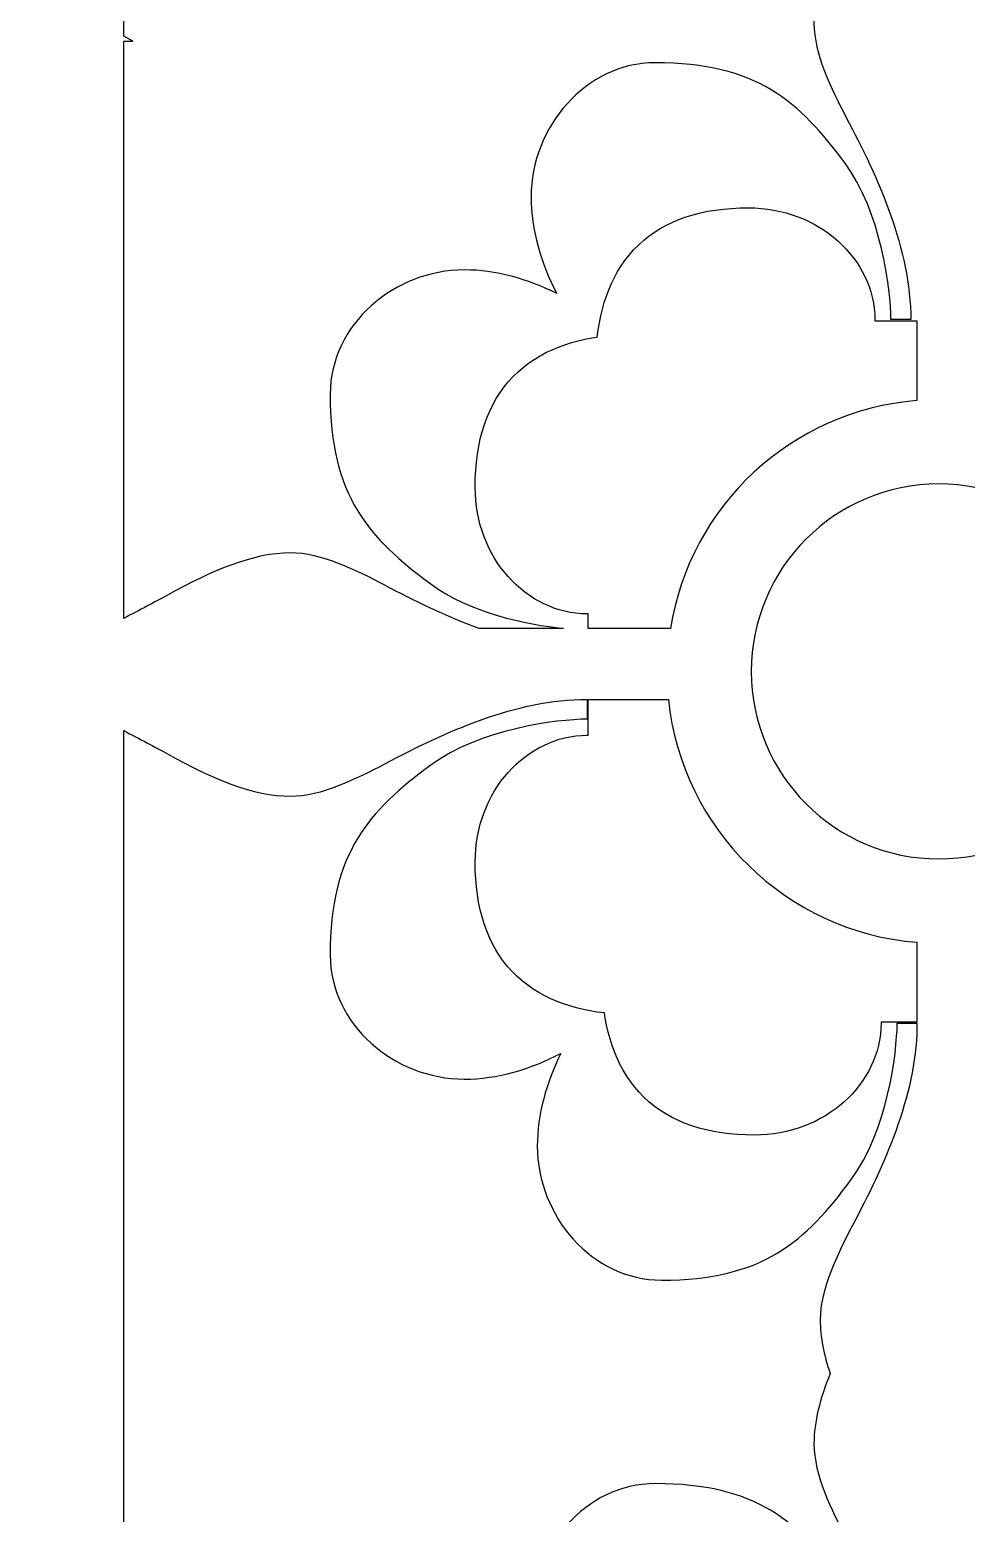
# Model space of a CAD drawing. Header units: centimetres. Extents: x -9.9 to 7.5, y -9.5 to 6.6.
# Drawn here: x 5.596 to 6.441, y -5.527 to -4.188 of the extents above; entities that cross this region are included whole.
import ezdxf

# ---------------------------------------------------------------- set-up
doc = ezdxf.new("R2010")
doc.units = ezdxf.units.CM
doc.header["$MEASUREMENT"] = 0
doc.layers.add('layer 1', color=7, linetype='Continuous')

msp = doc.modelspace()

# ---------------------------------------------------------------- linework, layer by layer
at = {"layer": 'layer 1', "color": 242}
for points, knots in [([(-0.77341, -9.47414), (-0.77341, -9.47414), (-0.77341, 6.55374), (-0.77341, 6.55374), (-0.77341, 6.55374), (-0.77341, 6.55374), (7.53147, 6.55374), (7.53147, 6.55374), (7.53147, 6.55374), (7.53147, 6.55374), (7.53147, -9.47414), (7.53147, -9.47414), (7.53147, -9.47414), (7.53147, -9.47414), (-0.77341, -9.47414), (-0.77341, -9.47414)], [0, 0, 0, 0, 0.2, 0.2, 0.2, 0.2, 0.4, 0.4, 0.4, 0.4, 0.6, 0.6, 0.6, 0.6, 1, 1, 1, 1]), ([(5.68065, -3.53826), (5.68065, -3.53826), (5.68065, -4.14049), (5.68065, -4.14049), (5.68065, -4.14049), (5.68065, -4.14049), (5.68899, -4.14049), (5.68899, -4.14049), (5.68899, -4.14049), (5.68899, -4.14049), (5.68065, -4.14537), (5.68065, -4.14537), (5.68065, -4.14537), (5.68065, -4.14537), (5.68065, -4.19378), (5.68065, -4.19378), (5.68065, -4.19378), (5.68065, -4.19378), (5.68899, -4.1984), (5.68899, -4.1984), (5.68899, -4.1984), (5.68899, -4.1984), (5.68065, -4.1984), (5.68065, -4.1984), (5.68065, -4.1984), (5.68065, -4.1984), (5.68065, -4.71926), (5.68065, -4.71926), (5.68065, -4.71926), (5.69508, -4.71178), (5.70855, -4.70459), (5.72031, -4.69821), (5.72031, -4.69821), (5.76062, -4.67579), (5.79758, -4.66012), (5.83119, -4.66012), (5.83119, -4.66012), (5.85919, -4.66012), (5.89056, -4.67579), (5.91632, -4.68925), (5.91632, -4.68925), (5.94296, -4.70339), (5.97171, -4.71753), (6.00154, -4.72833), (6.00154, -4.72833), (6.00154, -4.72833), (6.07756, -4.72833), (6.07756, -4.72833), (6.07756, -4.72833), (6.0443, -4.72493), (5.99251, -4.71397), (5.95777, -4.68812), (5.95777, -4.68812), (5.90175, -4.64668), (5.86704, -4.60861), (5.86704, -4.51674), (5.86704, -4.51674), (5.86704, -4.45401), (5.92527, -4.40474), (5.98801, -4.40474), (5.98801, -4.40474), (6.0164, -4.40474), (6.0457, -4.413), (6.07166, -4.42609), (6.07166, -4.42609), (6.05747, -4.39923), (6.04841, -4.36849), (6.04841, -4.33875), (6.04841, -4.33875), (6.04841, -4.276), (6.09768, -4.21777), (6.16041, -4.21777), (6.16041, -4.21777), (6.25228, -4.21777), (6.29034, -4.25248), (6.33179, -4.3085), (6.33179, -4.3085), (6.36427, -4.35217), (6.37324, -4.42275), (6.37324, -4.44964), (6.37324, -4.44964), (6.37324, -4.44964), (6.39116, -4.44964), (6.39116, -4.44964), (6.39116, -4.44964), (6.39116, -4.38578), (6.36204, -4.32194), (6.33291, -4.26706), (6.33291, -4.26706), (6.31946, -4.24129), (6.30379, -4.20993), (6.30379, -4.18192), (6.30379, -4.18192), (6.30379, -4.16197), (6.30931, -4.14085), (6.31848, -4.11854), (6.31848, -4.11854), (6.31271, -4.10165), (6.30939, -4.08546), (6.30939, -4.06999), (6.30939, -4.06999), (6.30939, -4.04198), (6.32506, -4.01061), (6.33852, -3.98485), (6.33852, -3.98485), (6.36706, -3.93108), (6.39557, -3.86873), (6.39672, -3.80618), (6.39672, -3.80618), (6.39672, -3.80618), (6.39672, -3.80227), (6.39672, -3.80227), (6.39672, -3.80227), (6.39672, -3.80227), (6.37884, -3.80227), (6.37884, -3.80227), (6.37884, -3.80227), (6.37884, -3.82916), (6.36988, -3.89974), (6.33739, -3.94341), (6.33739, -3.94341), (6.29595, -3.99942), (6.25787, -4.03413), (6.16601, -4.03413), (6.16601, -4.03413), (6.10328, -4.03413), (6.054, -3.97591), (6.054, -3.91316), (6.054, -3.91316), (6.054, -3.88478), (6.06227, -3.85547), (6.07536, -3.82951), (6.07536, -3.82951), (6.0485, -3.8437), (6.01775, -3.85277), (5.98801, -3.85277), (5.98801, -3.85277), (5.92527, -3.85277), (5.86704, -3.80349), (5.86704, -3.74076), (5.86704, -3.74076), (5.86704, -3.6489), (5.90175, -3.61083), (5.95777, -3.56938), (5.95777, -3.56938), (6.00144, -3.5369), (6.07201, -3.52793), (6.0989, -3.52793), (6.0989, -3.52793), (6.0989, -3.52793), (6.0989, -3.51001), (6.0989, -3.51001), (6.0989, -3.51001), (6.03504, -3.51001), (5.97121, -3.53914), (5.91632, -3.56827), (5.91632, -3.56827), (5.89056, -3.58171), (5.85919, -3.59738), (5.83119, -3.59738), (5.83119, -3.59738), (5.79758, -3.59738), (5.76062, -3.58171), (5.72031, -3.5593), (5.72031, -3.5593), (5.70855, -3.55292), (5.69508, -3.54573), (5.68065, -3.53826)], [0, 0, 0, 0, 0.0232558, 0.0232558, 0.0232558, 0.0232558, 0.0465116, 0.0465116, 0.0465116, 0.0465116, 0.0697674, 0.0697674, 0.0697674, 0.0697674, 0.0930233, 0.0930233, 0.0930233, 0.0930233, 0.1162791, 0.1162791, 0.1162791, 0.1162791, 0.1395349, 0.1395349, 0.1395349, 0.1395349, 0.1627907, 0.1627907, 0.1627907, 0.1627907, 0.1860465, 0.1860465, 0.1860465, 0.1860465, 0.2093023, 0.2093023, 0.2093023, 0.2093023, 0.2325581, 0.2325581, 0.2325581, 0.2325581, 0.255814, 0.255814, 0.255814, 0.255814, 0.2790698, 0.2790698, 0.2790698, 0.2790698, 0.3023256, 0.3023256, 0.3023256, 0.3023256, 0.3255814, 0.3255814, 0.3255814, 0.3255814, 0.3488372, 0.3488372, 0.3488372, 0.3488372, 0.372093, 0.372093, 0.372093, 0.372093, 0.3953488, 0.3953488, 0.3953488, 0.3953488, 0.4186047, 0.4186047, 0.4186047, 0.4186047, 0.4418605, 0.4418605, 0.4418605, 0.4418605, 0.4651163, 0.4651163, 0.4651163, 0.4651163, 0.4883721, 0.4883721, 0.4883721, 0.4883721, 0.5116279, 0.5116279, 0.5116279, 0.5116279, 0.5348837, 0.5348837, 0.5348837, 0.5348837, 0.5581395, 0.5581395, 0.5581395, 0.5581395, 0.5813953, 0.5813953, 0.5813953, 0.5813953, 0.6046512, 0.6046512, 0.6046512, 0.6046512, 0.627907, 0.627907, 0.627907, 0.627907, 0.6511628, 0.6511628, 0.6511628, 0.6511628, 0.6744186, 0.6744186, 0.6744186, 0.6744186, 0.6976744, 0.6976744, 0.6976744, 0.6976744, 0.7209302, 0.7209302, 0.7209302, 0.7209302, 0.744186, 0.744186, 0.744186, 0.744186, 0.7674419, 0.7674419, 0.7674419, 0.7674419, 0.7906977, 0.7906977, 0.7906977, 0.7906977, 0.8139535, 0.8139535, 0.8139535, 0.8139535, 0.8372093, 0.8372093, 0.8372093, 0.8372093, 0.8604651, 0.8604651, 0.8604651, 0.8604651, 0.8837209, 0.8837209, 0.8837209, 0.8837209, 0.9069767, 0.9069767, 0.9069767, 0.9069767, 0.9302326, 0.9302326, 0.9302326, 0.9302326, 0.9534884, 0.9534884, 0.9534884, 0.9534884, 1, 1, 1, 1]), ([(6.09988, -4.72833), (6.09988, -4.72833), (6.17419, -4.72833), (6.17419, -4.72833), (6.17419, -4.72833), (6.19177, -4.61766), (6.28341, -4.53162), (6.39672, -4.52264), (6.39672, -4.52264), (6.39672, -4.52264), (6.39672, -4.45061), (6.39672, -4.45061), (6.39672, -4.45061), (6.39672, -4.45061), (6.3588, -4.45061), (6.3588, -4.45061), (6.3588, -4.45061), (6.3588, -4.45061), (6.3588, -4.44924), (6.3588, -4.44924), (6.3588, -4.44924), (6.3588, -4.44924), (6.35866, -4.44451), (6.35866, -4.44451), (6.35866, -4.44451), (6.35866, -4.44451), (6.3582, -4.43943), (6.3582, -4.43943), (6.3582, -4.43943), (6.3582, -4.43943), (6.35745, -4.43442), (6.35745, -4.43442), (6.35745, -4.43442), (6.35745, -4.43442), (6.35642, -4.42946), (6.35642, -4.42946), (6.35642, -4.42946), (6.35642, -4.42946), (6.35511, -4.42459), (6.35511, -4.42459), (6.35511, -4.42459), (6.35511, -4.42459), (6.35354, -4.41982), (6.35354, -4.41982), (6.35354, -4.41982), (6.35354, -4.41982), (6.35171, -4.41514), (6.35171, -4.41514), (6.35171, -4.41514), (6.35171, -4.41514), (6.34964, -4.41056), (6.34964, -4.41056), (6.34964, -4.41056), (6.34964, -4.41056), (6.34733, -4.40609), (6.34733, -4.40609), (6.34733, -4.40609), (6.34733, -4.40609), (6.3448, -4.40175), (6.3448, -4.40175), (6.3448, -4.40175), (6.3448, -4.40175), (6.34205, -4.39753), (6.34205, -4.39753), (6.34205, -4.39753), (6.34205, -4.39753), (6.33909, -4.39344), (6.33909, -4.39344), (6.33909, -4.39344), (6.33909, -4.39344), (6.33592, -4.38949), (6.33592, -4.38949), (6.33592, -4.38949), (6.33592, -4.38949), (6.33255, -4.38568), (6.33255, -4.38568), (6.33255, -4.38568), (6.33255, -4.38568), (6.32899, -4.38202), (6.32899, -4.38202), (6.32899, -4.38202), (6.32899, -4.38202), (6.32524, -4.3785), (6.32524, -4.3785), (6.32524, -4.3785), (6.32524, -4.3785), (6.3213, -4.37515), (6.3213, -4.37515), (6.3213, -4.37515), (6.3213, -4.37515), (6.3172, -4.37197), (6.3172, -4.37197), (6.3172, -4.37197), (6.3172, -4.37197), (6.31292, -4.36896), (6.31292, -4.36896), (6.31292, -4.36896), (6.31292, -4.36896), (6.30848, -4.36613), (6.30848, -4.36613), (6.30848, -4.36613), (6.30848, -4.36613), (6.30388, -4.36349), (6.30388, -4.36349), (6.30388, -4.36349), (6.30388, -4.36349), (6.29912, -4.36103), (6.29912, -4.36103), (6.29912, -4.36103), (6.29912, -4.36103), (6.29422, -4.35878), (6.29422, -4.35878), (6.29422, -4.35878), (6.29422, -4.35878), (6.28917, -4.35673), (6.28917, -4.35673), (6.28917, -4.35673), (6.28917, -4.35673), (6.28398, -4.3549), (6.28398, -4.3549), (6.28398, -4.3549), (6.28398, -4.3549), (6.27867, -4.35329), (6.27867, -4.35329), (6.27867, -4.35329), (6.27867, -4.35329), (6.27323, -4.35191), (6.27323, -4.35191), (6.27323, -4.35191), (6.27323, -4.35191), (6.26768, -4.35076), (6.26768, -4.35076), (6.26768, -4.35076), (6.26768, -4.35076), (6.26201, -4.34986), (6.26201, -4.34986), (6.26201, -4.34986), (6.26201, -4.34986), (6.25624, -4.34921), (6.25624, -4.34921), (6.25624, -4.34921), (6.25624, -4.34921), (6.25038, -4.34881), (6.25038, -4.34881), (6.25038, -4.34881), (6.25038, -4.34881), (6.24451, -4.34868), (6.24451, -4.34868), (6.24451, -4.34868), (6.24451, -4.34868), (6.23677, -4.34881), (6.23677, -4.34881), (6.23677, -4.34881), (6.23677, -4.34881), (6.22931, -4.34918), (6.22931, -4.34918), (6.22931, -4.34918), (6.22931, -4.34918), (6.22204, -4.3498), (6.22204, -4.3498), (6.22204, -4.3498), (6.22204, -4.3498), (6.21495, -4.35068), (6.21495, -4.35068), (6.21495, -4.35068), (6.21495, -4.35068), (6.20805, -4.35182), (6.20805, -4.35182), (6.20805, -4.35182), (6.20805, -4.35182), (6.20133, -4.35322), (6.20133, -4.35322), (6.20133, -4.35322), (6.20133, -4.35322), (6.19479, -4.3549), (6.19479, -4.3549), (6.19479, -4.3549), (6.19479, -4.3549), (6.18845, -4.35684), (6.18845, -4.35684), (6.18845, -4.35684), (6.18845, -4.35684), (6.18229, -4.35906), (6.18229, -4.35906), (6.18229, -4.35906), (6.18229, -4.35906), (6.17633, -4.36156), (6.17633, -4.36156), (6.17633, -4.36156), (6.17633, -4.36156), (6.17058, -4.36435), (6.17058, -4.36435), (6.17058, -4.36435), (6.17058, -4.36435), (6.16504, -4.36741), (6.16504, -4.36741), (6.16504, -4.36741), (6.16504, -4.36741), (6.15973, -4.37075), (6.15973, -4.37075), (6.15973, -4.37075), (6.15973, -4.37075), (6.15465, -4.37436), (6.15465, -4.37436), (6.15465, -4.37436), (6.15465, -4.37436), (6.14982, -4.37823), (6.14982, -4.37823), (6.14982, -4.37823), (6.14982, -4.37823), (6.14526, -4.38236), (6.14526, -4.38236), (6.14526, -4.38236), (6.14526, -4.38236), (6.14095, -4.38672), (6.14095, -4.38672), (6.14095, -4.38672), (6.14095, -4.38672), (6.13692, -4.39131), (6.13692, -4.39131), (6.13692, -4.39131), (6.13692, -4.39131), (6.13316, -4.39611), (6.13316, -4.39611), (6.13316, -4.39611), (6.13316, -4.39611), (6.12969, -4.4011), (6.12969, -4.4011), (6.12969, -4.4011), (6.12969, -4.4011), (6.12649, -4.40626), (6.12649, -4.40626), (6.12649, -4.40626), (6.12649, -4.40626), (6.12356, -4.41158), (6.12356, -4.41158), (6.12356, -4.41158), (6.12356, -4.41158), (6.1209, -4.41706), (6.1209, -4.41706), (6.1209, -4.41706), (6.1209, -4.41706), (6.1185, -4.42267), (6.1185, -4.42267), (6.1185, -4.42267), (6.1185, -4.42267), (6.11634, -4.4284), (6.11634, -4.4284), (6.11634, -4.4284), (6.11634, -4.4284), (6.11443, -4.43426), (6.11443, -4.43426), (6.11443, -4.43426), (6.11443, -4.43426), (6.11274, -4.44023), (6.11274, -4.44023), (6.11274, -4.44023), (6.11274, -4.44023), (6.11128, -4.44631), (6.11128, -4.44631), (6.11128, -4.44631), (6.11128, -4.44631), (6.11003, -4.45249), (6.11003, -4.45249), (6.11003, -4.45249), (6.11003, -4.45249), (6.10898, -4.45878), (6.10898, -4.45878), (6.10898, -4.45878), (6.10898, -4.45878), (6.10813, -4.46516), (6.10813, -4.46516), (6.10813, -4.46516), (6.10813, -4.46516), (6.10811, -4.46535), (6.10811, -4.46535), (6.10811, -4.46535), (6.10811, -4.46535), (6.1033, -4.46611), (6.1033, -4.46611), (6.1033, -4.46611), (6.1033, -4.46611), (6.09704, -4.46732), (6.09704, -4.46732), (6.09704, -4.46732), (6.09704, -4.46732), (6.09088, -4.46874), (6.09088, -4.46874), (6.09088, -4.46874), (6.09088, -4.46874), (6.08484, -4.47039), (6.08484, -4.47039), (6.08484, -4.47039), (6.08484, -4.47039), (6.07891, -4.47226), (6.07891, -4.47226), (6.07891, -4.47226), (6.07891, -4.47226), (6.0731, -4.47438), (6.0731, -4.47438), (6.0731, -4.47438), (6.0731, -4.47438), (6.06741, -4.47676), (6.06741, -4.47676), (6.06741, -4.47676), (6.06741, -4.47676), (6.06186, -4.47939), (6.06186, -4.47939), (6.06186, -4.47939), (6.06186, -4.47939), (6.05647, -4.48229), (6.05647, -4.48229), (6.05647, -4.48229), (6.05647, -4.48229), (6.05123, -4.48547), (6.05123, -4.48547), (6.05123, -4.48547), (6.05123, -4.48547), (6.04617, -4.48893), (6.04617, -4.48893), (6.04617, -4.48893), (6.04617, -4.48893), (6.0413, -4.49267), (6.0413, -4.49267), (6.0413, -4.49267), (6.0413, -4.49267), (6.03664, -4.49669), (6.03664, -4.49669), (6.03664, -4.49669), (6.03664, -4.49669), (6.03221, -4.50099), (6.03221, -4.50099), (6.03221, -4.50099), (6.03221, -4.50099), (6.02801, -4.50556), (6.02801, -4.50556), (6.02801, -4.50556), (6.02801, -4.50556), (6.02407, -4.5104), (6.02407, -4.5104), (6.02407, -4.5104), (6.02407, -4.5104), (6.0204, -4.51549), (6.0204, -4.51549), (6.0204, -4.51549), (6.0204, -4.51549), (6.017, -4.52082), (6.017, -4.52082), (6.017, -4.52082), (6.017, -4.52082), (6.01388, -4.52639), (6.01388, -4.52639), (6.01388, -4.52639), (6.01388, -4.52639), (6.01105, -4.53217), (6.01105, -4.53217), (6.01105, -4.53217), (6.01105, -4.53217), (6.00851, -4.53816), (6.00851, -4.53816), (6.00851, -4.53816), (6.00851, -4.53816), (6.00625, -4.54436), (6.00625, -4.54436), (6.00625, -4.54436), (6.00625, -4.54436), (6.00427, -4.55075), (6.00427, -4.55075), (6.00427, -4.55075), (6.00427, -4.55075), (6.00257, -4.55732), (6.00257, -4.55732), (6.00257, -4.55732), (6.00257, -4.55732), (6.00114, -4.56409), (6.00114, -4.56409), (6.00114, -4.56409), (6.00114, -4.56409), (5.99998, -4.57105), (5.99998, -4.57105), (5.99998, -4.57105), (5.99998, -4.57105), (5.99909, -4.57818), (5.99909, -4.57818), (5.99909, -4.57818), (5.99909, -4.57818), (5.99845, -4.58552), (5.99845, -4.58552), (5.99845, -4.58552), (5.99845, -4.58552), (5.99807, -4.59304), (5.99807, -4.59304), (5.99807, -4.59304), (5.99807, -4.59304), (5.99795, -4.60084), (5.99795, -4.60084), (5.99795, -4.60084), (5.99795, -4.60084), (5.99808, -4.60671), (5.99808, -4.60671), (5.99808, -4.60671), (5.99808, -4.60671), (5.99848, -4.61257), (5.99848, -4.61257), (5.99848, -4.61257), (5.99848, -4.61257), (5.99913, -4.61834), (5.99913, -4.61834), (5.99913, -4.61834), (5.99913, -4.61834), (6.00003, -4.624), (6.00003, -4.624), (6.00003, -4.624), (6.00003, -4.624), (6.00117, -4.62956), (6.00117, -4.62956), (6.00117, -4.62956), (6.00117, -4.62956), (6.00255, -4.635), (6.00255, -4.635), (6.00255, -4.635), (6.00255, -4.635), (6.00417, -4.64032), (6.00417, -4.64032), (6.00417, -4.64032), (6.00417, -4.64032), (6.006, -4.6455), (6.006, -4.6455), (6.006, -4.6455), (6.006, -4.6455), (6.00804, -4.65055), (6.00804, -4.65055), (6.00804, -4.65055), (6.00804, -4.65055), (6.01029, -4.65545), (6.01029, -4.65545), (6.01029, -4.65545), (6.01029, -4.65545), (6.01275, -4.66021), (6.01275, -4.66021), (6.01275, -4.66021), (6.01275, -4.66021), (6.01539, -4.66482), (6.01539, -4.66482), (6.01539, -4.66482), (6.01539, -4.66482), (6.01822, -4.66926), (6.01822, -4.66926), (6.01822, -4.66926), (6.01822, -4.66926), (6.02124, -4.67354), (6.02124, -4.67354), (6.02124, -4.67354), (6.02124, -4.67354), (6.02442, -4.67765), (6.02442, -4.67765), (6.02442, -4.67765), (6.02442, -4.67765), (6.02777, -4.68157), (6.02777, -4.68157), (6.02777, -4.68157), (6.02777, -4.68157), (6.03127, -4.68532), (6.03127, -4.68532), (6.03127, -4.68532), (6.03127, -4.68532), (6.03493, -4.68889), (6.03493, -4.68889), (6.03493, -4.68889), (6.03493, -4.68889), (6.03875, -4.69226), (6.03875, -4.69226), (6.03875, -4.69226), (6.03875, -4.69226), (6.0427, -4.69543), (6.0427, -4.69543), (6.0427, -4.69543), (6.0427, -4.69543), (6.04679, -4.69839), (6.04679, -4.69839), (6.04679, -4.69839), (6.04679, -4.69839), (6.05101, -4.70115), (6.05101, -4.70115), (6.05101, -4.70115), (6.05101, -4.70115), (6.05536, -4.70368), (6.05536, -4.70368), (6.05536, -4.70368), (6.05536, -4.70368), (6.05982, -4.70599), (6.05982, -4.70599), (6.05982, -4.70599), (6.05982, -4.70599), (6.06439, -4.70805), (6.06439, -4.70805), (6.06439, -4.70805), (6.06439, -4.70805), (6.06907, -4.70988), (6.06907, -4.70988), (6.06907, -4.70988), (6.06907, -4.70988), (6.07386, -4.71146), (6.07386, -4.71146), (6.07386, -4.71146), (6.07386, -4.71146), (6.07873, -4.71276), (6.07873, -4.71276), (6.07873, -4.71276), (6.07873, -4.71276), (6.08368, -4.7138), (6.08368, -4.7138), (6.08368, -4.7138), (6.08368, -4.7138), (6.0887, -4.71455), (6.0887, -4.71455), (6.0887, -4.71455), (6.0887, -4.71455), (6.09378, -4.715), (6.09378, -4.715), (6.09378, -4.715), (6.09378, -4.715), (6.09851, -4.71515), (6.09851, -4.71515), (6.09851, -4.71515), (6.09851, -4.71515), (6.09988, -4.71515), (6.09988, -4.71515), (6.09988, -4.71515), (6.09988, -4.71515), (6.09988, -4.72833), (6.09988, -4.72833)], [0, 0, 0, 0, 0.0074627, 0.0074627, 0.0074627, 0.0074627, 0.0149254, 0.0149254, 0.0149254, 0.0149254, 0.0223881, 0.0223881, 0.0223881, 0.0223881, 0.0298507, 0.0298507, 0.0298507, 0.0298507, 0.0373134, 0.0373134, 0.0373134, 0.0373134, 0.0447761, 0.0447761, 0.0447761, 0.0447761, 0.0522388, 0.0522388, 0.0522388, 0.0522388, 0.0597015, 0.0597015, 0.0597015, 0.0597015, 0.0671642, 0.0671642, 0.0671642, 0.0671642, 0.0746269, 0.0746269, 0.0746269, 0.0746269, 0.0820896, 0.0820896, 0.0820896, 0.0820896, 0.0895522, 0.0895522, 0.0895522, 0.0895522, 0.0970149, 0.0970149, 0.0970149, 0.0970149, 0.1044776, 0.1044776, 0.1044776, 0.1044776, 0.1119403, 0.1119403, 0.1119403, 0.1119403, 0.119403, 0.119403, 0.119403, 0.119403, 0.1268657, 0.1268657, 0.1268657, 0.1268657, 0.1343284, 0.1343284, 0.1343284, 0.1343284, 0.141791, 0.141791, 0.141791, 0.141791, 0.1492537, 0.1492537, 0.1492537, 0.1492537, 0.1567164, 0.1567164, 0.1567164, 0.1567164, 0.1641791, 0.1641791, 0.1641791, 0.1641791, 0.1716418, 0.1716418, 0.1716418, 0.1716418, 0.1791045, 0.1791045, 0.1791045, 0.1791045, 0.1865672, 0.1865672, 0.1865672, 0.1865672, 0.1940299, 0.1940299, 0.1940299, 0.1940299, 0.2014925, 0.2014925, 0.2014925, 0.2014925, 0.2089552, 0.2089552, 0.2089552, 0.2089552, 0.2164179, 0.2164179, 0.2164179, 0.2164179, 0.2238806, 0.2238806, 0.2238806, 0.2238806, 0.2313433, 0.2313433, 0.2313433, 0.2313433, 0.238806, 0.238806, 0.238806, 0.238806, 0.2462687, 0.2462687, 0.2462687, 0.2462687, 0.2537313, 0.2537313, 0.2537313, 0.2537313, 0.261194, 0.261194, 0.261194, 0.261194, 0.2686567, 0.2686567, 0.2686567, 0.2686567, 0.2761194, 0.2761194, 0.2761194, 0.2761194, 0.2835821, 0.2835821, 0.2835821, 0.2835821, 0.2910448, 0.2910448, 0.2910448, 0.2910448, 0.2985075, 0.2985075, 0.2985075, 0.2985075, 0.3059701, 0.3059701, 0.3059701, 0.3059701, 0.3134328, 0.3134328, 0.3134328, 0.3134328, 0.3208955, 0.3208955, 0.3208955, 0.3208955, 0.3283582, 0.3283582, 0.3283582, 0.3283582, 0.3358209, 0.3358209, 0.3358209, 0.3358209, 0.3432836, 0.3432836, 0.3432836, 0.3432836, 0.3507463, 0.3507463, 0.3507463, 0.3507463, 0.358209, 0.358209, 0.358209, 0.358209, 0.3656716, 0.3656716, 0.3656716, 0.3656716, 0.3731343, 0.3731343, 0.3731343, 0.3731343, 0.380597, 0.380597, 0.380597, 0.380597, 0.3880597, 0.3880597, 0.3880597, 0.3880597, 0.3955224, 0.3955224, 0.3955224, 0.3955224, 0.4029851, 0.4029851, 0.4029851, 0.4029851, 0.4104478, 0.4104478, 0.4104478, 0.4104478, 0.4179104, 0.4179104, 0.4179104, 0.4179104, 0.4253731, 0.4253731, 0.4253731, 0.4253731, 0.4328358, 0.4328358, 0.4328358, 0.4328358, 0.4402985, 0.4402985, 0.4402985, 0.4402985, 0.4477612, 0.4477612, 0.4477612, 0.4477612, 0.4552239, 0.4552239, 0.4552239, 0.4552239, 0.4626866, 0.4626866, 0.4626866, 0.4626866, 0.4701493, 0.4701493, 0.4701493, 0.4701493, 0.4776119, 0.4776119, 0.4776119, 0.4776119, 0.4850746, 0.4850746, 0.4850746, 0.4850746, 0.4925373, 0.4925373, 0.4925373, 0.4925373, 0.5, 0.5, 0.5, 0.5, 0.5074627, 0.5074627, 0.5074627, 0.5074627, 0.5149254, 0.5149254, 0.5149254, 0.5149254, 0.5223881, 0.5223881, 0.5223881, 0.5223881, 0.5298507, 0.5298507, 0.5298507, 0.5298507, 0.5373134, 0.5373134, 0.5373134, 0.5373134, 0.5447761, 0.5447761, 0.5447761, 0.5447761, 0.5522388, 0.5522388, 0.5522388, 0.5522388, 0.5597015, 0.5597015, 0.5597015, 0.5597015, 0.5671642, 0.5671642, 0.5671642, 0.5671642, 0.5746269, 0.5746269, 0.5746269, 0.5746269, 0.5820896, 0.5820896, 0.5820896, 0.5820896, 0.5895522, 0.5895522, 0.5895522, 0.5895522, 0.5970149, 0.5970149, 0.5970149, 0.5970149, 0.6044776, 0.6044776, 0.6044776, 0.6044776, 0.6119403, 0.6119403, 0.6119403, 0.6119403, 0.619403, 0.619403, 0.619403, 0.619403, 0.6268657, 0.6268657, 0.6268657, 0.6268657, 0.6343284, 0.6343284, 0.6343284, 0.6343284, 0.641791, 0.641791, 0.641791, 0.641791, 0.6492537, 0.6492537, 0.6492537, 0.6492537, 0.6567164, 0.6567164, 0.6567164, 0.6567164, 0.6641791, 0.6641791, 0.6641791, 0.6641791, 0.6716418, 0.6716418, 0.6716418, 0.6716418, 0.6791045, 0.6791045, 0.6791045, 0.6791045, 0.6865672, 0.6865672, 0.6865672, 0.6865672, 0.6940299, 0.6940299, 0.6940299, 0.6940299, 0.7014925, 0.7014925, 0.7014925, 0.7014925, 0.7089552, 0.7089552, 0.7089552, 0.7089552, 0.7164179, 0.7164179, 0.7164179, 0.7164179, 0.7238806, 0.7238806, 0.7238806, 0.7238806, 0.7313433, 0.7313433, 0.7313433, 0.7313433, 0.738806, 0.738806, 0.738806, 0.738806, 0.7462687, 0.7462687, 0.7462687, 0.7462687, 0.7537313, 0.7537313, 0.7537313, 0.7537313, 0.761194, 0.761194, 0.761194, 0.761194, 0.7686567, 0.7686567, 0.7686567, 0.7686567, 0.7761194, 0.7761194, 0.7761194, 0.7761194, 0.7835821, 0.7835821, 0.7835821, 0.7835821, 0.7910448, 0.7910448, 0.7910448, 0.7910448, 0.7985075, 0.7985075, 0.7985075, 0.7985075, 0.8059701, 0.8059701, 0.8059701, 0.8059701, 0.8134328, 0.8134328, 0.8134328, 0.8134328, 0.8208955, 0.8208955, 0.8208955, 0.8208955, 0.8283582, 0.8283582, 0.8283582, 0.8283582, 0.8358209, 0.8358209, 0.8358209, 0.8358209, 0.8432836, 0.8432836, 0.8432836, 0.8432836, 0.8507463, 0.8507463, 0.8507463, 0.8507463, 0.858209, 0.858209, 0.858209, 0.858209, 0.8656716, 0.8656716, 0.8656716, 0.8656716, 0.8731343, 0.8731343, 0.8731343, 0.8731343, 0.880597, 0.880597, 0.880597, 0.880597, 0.8880597, 0.8880597, 0.8880597, 0.8880597, 0.8955224, 0.8955224, 0.8955224, 0.8955224, 0.9029851, 0.9029851, 0.9029851, 0.9029851, 0.9104478, 0.9104478, 0.9104478, 0.9104478, 0.9179104, 0.9179104, 0.9179104, 0.9179104, 0.9253731, 0.9253731, 0.9253731, 0.9253731, 0.9328358, 0.9328358, 0.9328358, 0.9328358, 0.9402985, 0.9402985, 0.9402985, 0.9402985, 0.9477612, 0.9477612, 0.9477612, 0.9477612, 0.9552239, 0.9552239, 0.9552239, 0.9552239, 0.9626866, 0.9626866, 0.9626866, 0.9626866, 0.9701493, 0.9701493, 0.9701493, 0.9701493, 0.9776119, 0.9776119, 0.9776119, 0.9776119, 0.9850746, 0.9850746, 0.9850746, 0.9850746, 1, 1, 1, 1]), ([(6.2472, -4.7671), (6.2472, -4.67368), (6.32295, -4.59793), (6.41636, -4.59793), (6.41636, -4.59793), (6.50978, -4.59793), (6.58553, -4.67368), (6.58553, -4.7671), (6.58553, -4.7671), (6.58553, -4.86051), (6.50978, -4.93626), (6.41636, -4.93626), (6.41636, -4.93626), (6.32295, -4.93626), (6.2472, -4.86051), (6.2472, -4.7671)], [0, 0, 0, 0, 0.2, 0.2, 0.2, 0.2, 0.4, 0.4, 0.4, 0.4, 0.6, 0.6, 0.6, 0.6, 1, 1, 1, 1]), ([(5.68065, -4.82054), (5.68065, -4.82054), (5.68065, -6.00155), (5.68065, -6.00155), (5.68065, -6.00155), (5.69508, -5.99407), (5.70855, -5.98688), (5.72031, -5.98049), (5.72031, -5.98049), (5.76062, -5.95808), (5.79758, -5.94241), (5.83119, -5.94241), (5.83119, -5.94241), (5.85919, -5.94241), (5.89056, -5.95808), (5.91632, -5.97154), (5.91632, -5.97154), (5.94296, -5.98568), (5.97171, -5.99981), (6.00154, -6.01061), (6.00154, -6.01061), (6.00154, -6.01061), (6.07756, -6.01061), (6.07756, -6.01061), (6.07756, -6.01061), (6.0443, -6.00722), (5.99251, -5.99626), (5.95777, -5.97041), (5.95777, -5.97041), (5.90175, -5.92897), (5.86704, -5.89089), (5.86704, -5.79903), (5.86704, -5.79903), (5.86704, -5.7363), (5.92527, -5.68702), (5.98801, -5.68702), (5.98801, -5.68702), (6.0164, -5.68702), (6.0457, -5.69528), (6.07166, -5.70838), (6.07166, -5.70838), (6.05747, -5.68152), (6.04841, -5.65077), (6.04841, -5.62103), (6.04841, -5.62103), (6.04841, -5.55829), (6.09768, -5.50006), (6.16041, -5.50006), (6.16041, -5.50006), (6.25228, -5.50006), (6.29034, -5.53477), (6.33179, -5.59079), (6.33179, -5.59079), (6.36427, -5.63445), (6.37324, -5.70503), (6.37324, -5.73192), (6.37324, -5.73192), (6.37324, -5.73192), (6.39116, -5.73192), (6.39116, -5.73192), (6.39116, -5.73192), (6.39116, -5.66806), (6.36204, -5.60423), (6.33291, -5.54934), (6.33291, -5.54934), (6.31946, -5.52358), (6.30379, -5.49221), (6.30379, -5.4642), (6.30379, -5.4642), (6.30379, -5.44426), (6.30931, -5.42313), (6.31848, -5.40083), (6.31848, -5.40083), (6.31271, -5.38393), (6.30939, -5.36775), (6.30939, -5.35227), (6.30939, -5.35227), (6.30939, -5.32427), (6.32506, -5.2929), (6.33852, -5.26713), (6.33852, -5.26713), (6.36706, -5.21337), (6.39557, -5.15102), (6.39672, -5.08846), (6.39672, -5.08846), (6.39672, -5.08846), (6.39672, -5.08456), (6.39672, -5.08456), (6.39672, -5.08456), (6.39672, -5.08456), (6.37884, -5.08456), (6.37884, -5.08456), (6.37884, -5.08456), (6.37884, -5.11145), (6.36988, -5.18202), (6.33739, -5.22569), (6.33739, -5.22569), (6.29595, -5.28171), (6.25787, -5.31642), (6.16601, -5.31642), (6.16601, -5.31642), (6.10328, -5.31642), (6.054, -5.25819), (6.054, -5.19545), (6.054, -5.19545), (6.054, -5.16706), (6.06227, -5.13776), (6.07536, -5.11179), (6.07536, -5.11179), (6.0485, -5.12598), (6.01775, -5.13505), (5.98801, -5.13505), (5.98801, -5.13505), (5.92527, -5.13505), (5.86704, -5.08578), (5.86704, -5.02305), (5.86704, -5.02305), (5.86704, -4.93118), (5.90175, -4.89311), (5.95777, -4.85167), (5.95777, -4.85167), (6.00144, -4.81918), (6.07201, -4.81022), (6.0989, -4.81022), (6.0989, -4.81022), (6.0989, -4.81022), (6.0989, -4.7923), (6.0989, -4.7923), (6.0989, -4.7923), (6.03504, -4.7923), (5.97121, -4.82142), (5.91632, -4.85055), (5.91632, -4.85055), (5.89056, -4.864), (5.85919, -4.87967), (5.83119, -4.87967), (5.83119, -4.87967), (5.79758, -4.87967), (5.76062, -4.864), (5.72031, -4.84158), (5.72031, -4.84158), (5.70855, -4.8352), (5.69508, -4.82802), (5.68065, -4.82054)], [0, 0, 0, 0, 0.027027, 0.027027, 0.027027, 0.027027, 0.0540541, 0.0540541, 0.0540541, 0.0540541, 0.0810811, 0.0810811, 0.0810811, 0.0810811, 0.1081081, 0.1081081, 0.1081081, 0.1081081, 0.1351351, 0.1351351, 0.1351351, 0.1351351, 0.1621622, 0.1621622, 0.1621622, 0.1621622, 0.1891892, 0.1891892, 0.1891892, 0.1891892, 0.2162162, 0.2162162, 0.2162162, 0.2162162, 0.2432432, 0.2432432, 0.2432432, 0.2432432, 0.2702703, 0.2702703, 0.2702703, 0.2702703, 0.2972973, 0.2972973, 0.2972973, 0.2972973, 0.3243243, 0.3243243, 0.3243243, 0.3243243, 0.3513514, 0.3513514, 0.3513514, 0.3513514, 0.3783784, 0.3783784, 0.3783784, 0.3783784, 0.4054054, 0.4054054, 0.4054054, 0.4054054, 0.4324324, 0.4324324, 0.4324324, 0.4324324, 0.4594595, 0.4594595, 0.4594595, 0.4594595, 0.4864865, 0.4864865, 0.4864865, 0.4864865, 0.5135135, 0.5135135, 0.5135135, 0.5135135, 0.5405405, 0.5405405, 0.5405405, 0.5405405, 0.5675676, 0.5675676, 0.5675676, 0.5675676, 0.5945946, 0.5945946, 0.5945946, 0.5945946, 0.6216216, 0.6216216, 0.6216216, 0.6216216, 0.6486486, 0.6486486, 0.6486486, 0.6486486, 0.6756757, 0.6756757, 0.6756757, 0.6756757, 0.7027027, 0.7027027, 0.7027027, 0.7027027, 0.7297297, 0.7297297, 0.7297297, 0.7297297, 0.7567568, 0.7567568, 0.7567568, 0.7567568, 0.7837838, 0.7837838, 0.7837838, 0.7837838, 0.8108108, 0.8108108, 0.8108108, 0.8108108, 0.8378378, 0.8378378, 0.8378378, 0.8378378, 0.8648649, 0.8648649, 0.8648649, 0.8648649, 0.8918919, 0.8918919, 0.8918919, 0.8918919, 0.9189189, 0.9189189, 0.9189189, 0.9189189, 0.9459459, 0.9459459, 0.9459459, 0.9459459, 1, 1, 1, 1]), ([(6.17241, -4.79229), (6.17241, -4.79229), (6.09988, -4.79229), (6.09988, -4.79229), (6.09988, -4.79229), (6.09988, -4.79229), (6.09988, -4.82466), (6.09988, -4.82466), (6.09988, -4.82466), (6.09988, -4.82466), (6.09851, -4.82466), (6.09851, -4.82466), (6.09851, -4.82466), (6.09851, -4.82466), (6.09378, -4.8248), (6.09378, -4.8248), (6.09378, -4.8248), (6.09378, -4.8248), (6.0887, -4.82526), (6.0887, -4.82526), (6.0887, -4.82526), (6.0887, -4.82526), (6.08368, -4.82601), (6.08368, -4.82601), (6.08368, -4.82601), (6.08368, -4.82601), (6.07873, -4.82704), (6.07873, -4.82704), (6.07873, -4.82704), (6.07873, -4.82704), (6.07386, -4.82835), (6.07386, -4.82835), (6.07386, -4.82835), (6.07386, -4.82835), (6.06908, -4.82992), (6.06908, -4.82992), (6.06908, -4.82992), (6.06908, -4.82992), (6.0644, -4.83175), (6.0644, -4.83175), (6.0644, -4.83175), (6.0644, -4.83175), (6.05982, -4.83382), (6.05982, -4.83382), (6.05982, -4.83382), (6.05982, -4.83382), (6.05535, -4.83612), (6.05535, -4.83612), (6.05535, -4.83612), (6.05535, -4.83612), (6.05101, -4.83865), (6.05101, -4.83865), (6.05101, -4.83865), (6.05101, -4.83865), (6.04679, -4.8414), (6.04679, -4.8414), (6.04679, -4.8414), (6.04679, -4.8414), (6.0427, -4.84437), (6.0427, -4.84437), (6.0427, -4.84437), (6.0427, -4.84437), (6.03875, -4.84754), (6.03875, -4.84754), (6.03875, -4.84754), (6.03875, -4.84754), (6.03494, -4.85091), (6.03494, -4.85091), (6.03494, -4.85091), (6.03494, -4.85091), (6.03127, -4.85447), (6.03127, -4.85447), (6.03127, -4.85447), (6.03127, -4.85447), (6.02777, -4.85822), (6.02777, -4.85822), (6.02777, -4.85822), (6.02777, -4.85822), (6.02442, -4.86215), (6.02442, -4.86215), (6.02442, -4.86215), (6.02442, -4.86215), (6.02124, -4.86626), (6.02124, -4.86626), (6.02124, -4.86626), (6.02124, -4.86626), (6.01822, -4.87054), (6.01822, -4.87054), (6.01822, -4.87054), (6.01822, -4.87054), (6.01539, -4.87498), (6.01539, -4.87498), (6.01539, -4.87498), (6.01539, -4.87498), (6.01275, -4.87958), (6.01275, -4.87958), (6.01275, -4.87958), (6.01275, -4.87958), (6.01029, -4.88434), (6.01029, -4.88434), (6.01029, -4.88434), (6.01029, -4.88434), (6.00804, -4.88925), (6.00804, -4.88925), (6.00804, -4.88925), (6.00804, -4.88925), (6.006, -4.89429), (6.006, -4.89429), (6.006, -4.89429), (6.006, -4.89429), (6.00416, -4.89947), (6.00416, -4.89947), (6.00416, -4.89947), (6.00416, -4.89947), (6.00255, -4.90479), (6.00255, -4.90479), (6.00255, -4.90479), (6.00255, -4.90479), (6.00117, -4.91023), (6.00117, -4.91023), (6.00117, -4.91023), (6.00117, -4.91023), (6.00003, -4.91579), (6.00003, -4.91579), (6.00003, -4.91579), (6.00003, -4.91579), (5.99913, -4.92145), (5.99913, -4.92145), (5.99913, -4.92145), (5.99913, -4.92145), (5.99848, -4.92722), (5.99848, -4.92722), (5.99848, -4.92722), (5.99848, -4.92722), (5.99808, -4.93308), (5.99808, -4.93308), (5.99808, -4.93308), (5.99808, -4.93308), (5.99795, -4.93895), (5.99795, -4.93895), (5.99795, -4.93895), (5.99795, -4.93895), (5.99807, -4.94669), (5.99807, -4.94669), (5.99807, -4.94669), (5.99807, -4.94669), (5.99844, -4.95415), (5.99844, -4.95415), (5.99844, -4.95415), (5.99844, -4.95415), (5.99907, -4.96142), (5.99907, -4.96142), (5.99907, -4.96142), (5.99907, -4.96142), (5.99995, -4.96851), (5.99995, -4.96851), (5.99995, -4.96851), (5.99995, -4.96851), (6.00108, -4.97541), (6.00108, -4.97541), (6.00108, -4.97541), (6.00108, -4.97541), (6.00249, -4.98213), (6.00249, -4.98213), (6.00249, -4.98213), (6.00249, -4.98213), (6.00416, -4.98866), (6.00416, -4.98866), (6.00416, -4.98866), (6.00416, -4.98866), (6.0061, -4.99501), (6.0061, -4.99501), (6.0061, -4.99501), (6.0061, -4.99501), (6.00832, -5.00117), (6.00832, -5.00117), (6.00832, -5.00117), (6.00832, -5.00117), (6.01083, -5.00713), (6.01083, -5.00713), (6.01083, -5.00713), (6.01083, -5.00713), (6.01361, -5.01288), (6.01361, -5.01288), (6.01361, -5.01288), (6.01361, -5.01288), (6.01667, -5.01842), (6.01667, -5.01842), (6.01667, -5.01842), (6.01667, -5.01842), (6.02001, -5.02373), (6.02001, -5.02373), (6.02001, -5.02373), (6.02001, -5.02373), (6.02362, -5.02881), (6.02362, -5.02881), (6.02362, -5.02881), (6.02362, -5.02881), (6.0275, -5.03364), (6.0275, -5.03364), (6.0275, -5.03364), (6.0275, -5.03364), (6.03162, -5.0382), (6.03162, -5.0382), (6.03162, -5.0382), (6.03162, -5.0382), (6.03598, -5.04251), (6.03598, -5.04251), (6.03598, -5.04251), (6.03598, -5.04251), (6.04057, -5.04654), (6.04057, -5.04654), (6.04057, -5.04654), (6.04057, -5.04654), (6.04537, -5.05029), (6.04537, -5.05029), (6.04537, -5.05029), (6.04537, -5.05029), (6.05036, -5.05377), (6.05036, -5.05377), (6.05036, -5.05377), (6.05036, -5.05377), (6.05552, -5.05696), (6.05552, -5.05696), (6.05552, -5.05696), (6.05552, -5.05696), (6.06084, -5.05989), (6.06084, -5.05989), (6.06084, -5.05989), (6.06084, -5.05989), (6.06632, -5.06256), (6.06632, -5.06256), (6.06632, -5.06256), (6.06632, -5.06256), (6.07193, -5.06496), (6.07193, -5.06496), (6.07193, -5.06496), (6.07193, -5.06496), (6.07766, -5.06711), (6.07766, -5.06711), (6.07766, -5.06711), (6.07766, -5.06711), (6.08352, -5.06903), (6.08352, -5.06903), (6.08352, -5.06903), (6.08352, -5.06903), (6.08949, -5.07071), (6.08949, -5.07071), (6.08949, -5.07071), (6.08949, -5.07071), (6.09557, -5.07218), (6.09557, -5.07218), (6.09557, -5.07218), (6.09557, -5.07218), (6.10175, -5.07343), (6.10175, -5.07343), (6.10175, -5.07343), (6.10175, -5.07343), (6.10803, -5.07447), (6.10803, -5.07447), (6.10803, -5.07447), (6.10803, -5.07447), (6.11442, -5.07533), (6.11442, -5.07533), (6.11442, -5.07533), (6.11442, -5.07533), (6.11461, -5.07535), (6.11461, -5.07535), (6.11461, -5.07535), (6.11461, -5.07535), (6.11537, -5.08016), (6.11537, -5.08016), (6.11537, -5.08016), (6.11537, -5.08016), (6.11658, -5.08642), (6.11658, -5.08642), (6.11658, -5.08642), (6.11658, -5.08642), (6.118, -5.09257), (6.118, -5.09257), (6.118, -5.09257), (6.118, -5.09257), (6.11965, -5.09862), (6.11965, -5.09862), (6.11965, -5.09862), (6.11965, -5.09862), (6.12153, -5.10455), (6.12153, -5.10455), (6.12153, -5.10455), (6.12153, -5.10455), (6.12365, -5.11036), (6.12365, -5.11036), (6.12365, -5.11036), (6.12365, -5.11036), (6.12602, -5.11604), (6.12602, -5.11604), (6.12602, -5.11604), (6.12602, -5.11604), (6.12865, -5.12159), (6.12865, -5.12159), (6.12865, -5.12159), (6.12865, -5.12159), (6.13155, -5.12699), (6.13155, -5.12699), (6.13155, -5.12699), (6.13155, -5.12699), (6.13473, -5.13223), (6.13473, -5.13223), (6.13473, -5.13223), (6.13473, -5.13223), (6.13819, -5.13729), (6.13819, -5.13729), (6.13819, -5.13729), (6.13819, -5.13729), (6.14193, -5.14216), (6.14193, -5.14216), (6.14193, -5.14216), (6.14193, -5.14216), (6.14595, -5.14682), (6.14595, -5.14682), (6.14595, -5.14682), (6.14595, -5.14682), (6.15026, -5.15125), (6.15026, -5.15125), (6.15026, -5.15125), (6.15026, -5.15125), (6.15482, -5.15544), (6.15482, -5.15544), (6.15482, -5.15544), (6.15482, -5.15544), (6.15966, -5.15938), (6.15966, -5.15938), (6.15966, -5.15938), (6.15966, -5.15938), (6.16475, -5.16306), (6.16475, -5.16306), (6.16475, -5.16306), (6.16475, -5.16306), (6.17008, -5.16646), (6.17008, -5.16646), (6.17008, -5.16646), (6.17008, -5.16646), (6.17565, -5.16957), (6.17565, -5.16957), (6.17565, -5.16957), (6.17565, -5.16957), (6.18143, -5.17241), (6.18143, -5.17241), (6.18143, -5.17241), (6.18143, -5.17241), (6.18743, -5.17495), (6.18743, -5.17495), (6.18743, -5.17495), (6.18743, -5.17495), (6.19362, -5.17721), (6.19362, -5.17721), (6.19362, -5.17721), (6.19362, -5.17721), (6.20001, -5.17919), (6.20001, -5.17919), (6.20001, -5.17919), (6.20001, -5.17919), (6.20659, -5.18089), (6.20659, -5.18089), (6.20659, -5.18089), (6.20659, -5.18089), (6.21336, -5.18232), (6.21336, -5.18232), (6.21336, -5.18232), (6.21336, -5.18232), (6.22031, -5.18348), (6.22031, -5.18348), (6.22031, -5.18348), (6.22031, -5.18348), (6.22745, -5.18437), (6.22745, -5.18437), (6.22745, -5.18437), (6.22745, -5.18437), (6.23478, -5.18501), (6.23478, -5.18501), (6.23478, -5.18501), (6.23478, -5.18501), (6.2423, -5.18539), (6.2423, -5.18539), (6.2423, -5.18539), (6.2423, -5.18539), (6.25011, -5.18551), (6.25011, -5.18551), (6.25011, -5.18551), (6.25011, -5.18551), (6.25597, -5.18538), (6.25597, -5.18538), (6.25597, -5.18538), (6.25597, -5.18538), (6.26184, -5.18498), (6.26184, -5.18498), (6.26184, -5.18498), (6.26184, -5.18498), (6.2676, -5.18433), (6.2676, -5.18433), (6.2676, -5.18433), (6.2676, -5.18433), (6.27327, -5.18343), (6.27327, -5.18343), (6.27327, -5.18343), (6.27327, -5.18343), (6.27882, -5.18229), (6.27882, -5.18229), (6.27882, -5.18229), (6.27882, -5.18229), (6.28427, -5.1809), (6.28427, -5.1809), (6.28427, -5.1809), (6.28427, -5.1809), (6.28959, -5.17929), (6.28959, -5.17929), (6.28959, -5.17929), (6.28959, -5.17929), (6.29477, -5.17746), (6.29477, -5.17746), (6.29477, -5.17746), (6.29477, -5.17746), (6.29981, -5.17542), (6.29981, -5.17542), (6.29981, -5.17542), (6.29981, -5.17542), (6.30472, -5.17317), (6.30472, -5.17317), (6.30472, -5.17317), (6.30472, -5.17317), (6.30948, -5.17071), (6.30948, -5.17071), (6.30948, -5.17071), (6.30948, -5.17071), (6.31408, -5.16807), (6.31408, -5.16807), (6.31408, -5.16807), (6.31408, -5.16807), (6.31852, -5.16524), (6.31852, -5.16524), (6.31852, -5.16524), (6.31852, -5.16524), (6.3228, -5.16222), (6.3228, -5.16222), (6.3228, -5.16222), (6.3228, -5.16222), (6.32691, -5.15904), (6.32691, -5.15904), (6.32691, -5.15904), (6.32691, -5.15904), (6.33084, -5.15569), (6.33084, -5.15569), (6.33084, -5.15569), (6.33084, -5.15569), (6.33459, -5.15219), (6.33459, -5.15219), (6.33459, -5.15219), (6.33459, -5.15219), (6.33815, -5.14852), (6.33815, -5.14852), (6.33815, -5.14852), (6.33815, -5.14852), (6.34152, -5.14471), (6.34152, -5.14471), (6.34152, -5.14471), (6.34152, -5.14471), (6.34469, -5.14076), (6.34469, -5.14076), (6.34469, -5.14076), (6.34469, -5.14076), (6.34766, -5.13667), (6.34766, -5.13667), (6.34766, -5.13667), (6.34766, -5.13667), (6.35041, -5.13245), (6.35041, -5.13245), (6.35041, -5.13245), (6.35041, -5.13245), (6.35295, -5.12811), (6.35295, -5.12811), (6.35295, -5.12811), (6.35295, -5.12811), (6.35525, -5.12364), (6.35525, -5.12364), (6.35525, -5.12364), (6.35525, -5.12364), (6.35732, -5.11906), (6.35732, -5.11906), (6.35732, -5.11906), (6.35732, -5.11906), (6.35915, -5.11438), (6.35915, -5.11438), (6.35915, -5.11438), (6.35915, -5.11438), (6.36072, -5.1096), (6.36072, -5.1096), (6.36072, -5.1096), (6.36072, -5.1096), (6.36203, -5.10473), (6.36203, -5.10473), (6.36203, -5.10473), (6.36203, -5.10473), (6.36306, -5.09978), (6.36306, -5.09978), (6.36306, -5.09978), (6.36306, -5.09978), (6.36381, -5.09476), (6.36381, -5.09476), (6.36381, -5.09476), (6.36381, -5.09476), (6.36427, -5.08968), (6.36427, -5.08968), (6.36427, -5.08968), (6.36427, -5.08968), (6.36441, -5.08495), (6.36441, -5.08495), (6.36441, -5.08495), (6.36441, -5.08495), (6.36441, -5.08358), (6.36441, -5.08358), (6.36441, -5.08358), (6.36441, -5.08358), (6.39672, -5.08358), (6.39672, -5.08358), (6.39672, -5.08358), (6.39672, -5.08358), (6.39672, -5.01155), (6.39672, -5.01155), (6.39672, -5.01155), (6.27882, -5.0022), (6.18438, -4.90944), (6.17241, -4.79229)], [0, 0, 0, 0, 0.0074627, 0.0074627, 0.0074627, 0.0074627, 0.0149254, 0.0149254, 0.0149254, 0.0149254, 0.0223881, 0.0223881, 0.0223881, 0.0223881, 0.0298507, 0.0298507, 0.0298507, 0.0298507, 0.0373134, 0.0373134, 0.0373134, 0.0373134, 0.0447761, 0.0447761, 0.0447761, 0.0447761, 0.0522388, 0.0522388, 0.0522388, 0.0522388, 0.0597015, 0.0597015, 0.0597015, 0.0597015, 0.0671642, 0.0671642, 0.0671642, 0.0671642, 0.0746269, 0.0746269, 0.0746269, 0.0746269, 0.0820896, 0.0820896, 0.0820896, 0.0820896, 0.0895522, 0.0895522, 0.0895522, 0.0895522, 0.0970149, 0.0970149, 0.0970149, 0.0970149, 0.1044776, 0.1044776, 0.1044776, 0.1044776, 0.1119403, 0.1119403, 0.1119403, 0.1119403, 0.119403, 0.119403, 0.119403, 0.119403, 0.1268657, 0.1268657, 0.1268657, 0.1268657, 0.1343284, 0.1343284, 0.1343284, 0.1343284, 0.141791, 0.141791, 0.141791, 0.141791, 0.1492537, 0.1492537, 0.1492537, 0.1492537, 0.1567164, 0.1567164, 0.1567164, 0.1567164, 0.1641791, 0.1641791, 0.1641791, 0.1641791, 0.1716418, 0.1716418, 0.1716418, 0.1716418, 0.1791045, 0.1791045, 0.1791045, 0.1791045, 0.1865672, 0.1865672, 0.1865672, 0.1865672, 0.1940299, 0.1940299, 0.1940299, 0.1940299, 0.2014925, 0.2014925, 0.2014925, 0.2014925, 0.2089552, 0.2089552, 0.2089552, 0.2089552, 0.2164179, 0.2164179, 0.2164179, 0.2164179, 0.2238806, 0.2238806, 0.2238806, 0.2238806, 0.2313433, 0.2313433, 0.2313433, 0.2313433, 0.238806, 0.238806, 0.238806, 0.238806, 0.2462687, 0.2462687, 0.2462687, 0.2462687, 0.2537313, 0.2537313, 0.2537313, 0.2537313, 0.261194, 0.261194, 0.261194, 0.261194, 0.2686567, 0.2686567, 0.2686567, 0.2686567, 0.2761194, 0.2761194, 0.2761194, 0.2761194, 0.2835821, 0.2835821, 0.2835821, 0.2835821, 0.2910448, 0.2910448, 0.2910448, 0.2910448, 0.2985075, 0.2985075, 0.2985075, 0.2985075, 0.3059701, 0.3059701, 0.3059701, 0.3059701, 0.3134328, 0.3134328, 0.3134328, 0.3134328, 0.3208955, 0.3208955, 0.3208955, 0.3208955, 0.3283582, 0.3283582, 0.3283582, 0.3283582, 0.3358209, 0.3358209, 0.3358209, 0.3358209, 0.3432836, 0.3432836, 0.3432836, 0.3432836, 0.3507463, 0.3507463, 0.3507463, 0.3507463, 0.358209, 0.358209, 0.358209, 0.358209, 0.3656716, 0.3656716, 0.3656716, 0.3656716, 0.3731343, 0.3731343, 0.3731343, 0.3731343, 0.380597, 0.380597, 0.380597, 0.380597, 0.3880597, 0.3880597, 0.3880597, 0.3880597, 0.3955224, 0.3955224, 0.3955224, 0.3955224, 0.4029851, 0.4029851, 0.4029851, 0.4029851, 0.4104478, 0.4104478, 0.4104478, 0.4104478, 0.4179104, 0.4179104, 0.4179104, 0.4179104, 0.4253731, 0.4253731, 0.4253731, 0.4253731, 0.4328358, 0.4328358, 0.4328358, 0.4328358, 0.4402985, 0.4402985, 0.4402985, 0.4402985, 0.4477612, 0.4477612, 0.4477612, 0.4477612, 0.4552239, 0.4552239, 0.4552239, 0.4552239, 0.4626866, 0.4626866, 0.4626866, 0.4626866, 0.4701493, 0.4701493, 0.4701493, 0.4701493, 0.4776119, 0.4776119, 0.4776119, 0.4776119, 0.4850746, 0.4850746, 0.4850746, 0.4850746, 0.4925373, 0.4925373, 0.4925373, 0.4925373, 0.5, 0.5, 0.5, 0.5, 0.5074627, 0.5074627, 0.5074627, 0.5074627, 0.5149254, 0.5149254, 0.5149254, 0.5149254, 0.5223881, 0.5223881, 0.5223881, 0.5223881, 0.5298507, 0.5298507, 0.5298507, 0.5298507, 0.5373134, 0.5373134, 0.5373134, 0.5373134, 0.5447761, 0.5447761, 0.5447761, 0.5447761, 0.5522388, 0.5522388, 0.5522388, 0.5522388, 0.5597015, 0.5597015, 0.5597015, 0.5597015, 0.5671642, 0.5671642, 0.5671642, 0.5671642, 0.5746269, 0.5746269, 0.5746269, 0.5746269, 0.5820896, 0.5820896, 0.5820896, 0.5820896, 0.5895522, 0.5895522, 0.5895522, 0.5895522, 0.5970149, 0.5970149, 0.5970149, 0.5970149, 0.6044776, 0.6044776, 0.6044776, 0.6044776, 0.6119403, 0.6119403, 0.6119403, 0.6119403, 0.619403, 0.619403, 0.619403, 0.619403, 0.6268657, 0.6268657, 0.6268657, 0.6268657, 0.6343284, 0.6343284, 0.6343284, 0.6343284, 0.641791, 0.641791, 0.641791, 0.641791, 0.6492537, 0.6492537, 0.6492537, 0.6492537, 0.6567164, 0.6567164, 0.6567164, 0.6567164, 0.6641791, 0.6641791, 0.6641791, 0.6641791, 0.6716418, 0.6716418, 0.6716418, 0.6716418, 0.6791045, 0.6791045, 0.6791045, 0.6791045, 0.6865672, 0.6865672, 0.6865672, 0.6865672, 0.6940299, 0.6940299, 0.6940299, 0.6940299, 0.7014925, 0.7014925, 0.7014925, 0.7014925, 0.7089552, 0.7089552, 0.7089552, 0.7089552, 0.7164179, 0.7164179, 0.7164179, 0.7164179, 0.7238806, 0.7238806, 0.7238806, 0.7238806, 0.7313433, 0.7313433, 0.7313433, 0.7313433, 0.738806, 0.738806, 0.738806, 0.738806, 0.7462687, 0.7462687, 0.7462687, 0.7462687, 0.7537313, 0.7537313, 0.7537313, 0.7537313, 0.761194, 0.761194, 0.761194, 0.761194, 0.7686567, 0.7686567, 0.7686567, 0.7686567, 0.7761194, 0.7761194, 0.7761194, 0.7761194, 0.7835821, 0.7835821, 0.7835821, 0.7835821, 0.7910448, 0.7910448, 0.7910448, 0.7910448, 0.7985075, 0.7985075, 0.7985075, 0.7985075, 0.8059701, 0.8059701, 0.8059701, 0.8059701, 0.8134328, 0.8134328, 0.8134328, 0.8134328, 0.8208955, 0.8208955, 0.8208955, 0.8208955, 0.8283582, 0.8283582, 0.8283582, 0.8283582, 0.8358209, 0.8358209, 0.8358209, 0.8358209, 0.8432836, 0.8432836, 0.8432836, 0.8432836, 0.8507463, 0.8507463, 0.8507463, 0.8507463, 0.858209, 0.858209, 0.858209, 0.858209, 0.8656716, 0.8656716, 0.8656716, 0.8656716, 0.8731343, 0.8731343, 0.8731343, 0.8731343, 0.880597, 0.880597, 0.880597, 0.880597, 0.8880597, 0.8880597, 0.8880597, 0.8880597, 0.8955224, 0.8955224, 0.8955224, 0.8955224, 0.9029851, 0.9029851, 0.9029851, 0.9029851, 0.9104478, 0.9104478, 0.9104478, 0.9104478, 0.9179104, 0.9179104, 0.9179104, 0.9179104, 0.9253731, 0.9253731, 0.9253731, 0.9253731, 0.9328358, 0.9328358, 0.9328358, 0.9328358, 0.9402985, 0.9402985, 0.9402985, 0.9402985, 0.9477612, 0.9477612, 0.9477612, 0.9477612, 0.9552239, 0.9552239, 0.9552239, 0.9552239, 0.9626866, 0.9626866, 0.9626866, 0.9626866, 0.9701493, 0.9701493, 0.9701493, 0.9701493, 0.9776119, 0.9776119, 0.9776119, 0.9776119, 0.9850746, 0.9850746, 0.9850746, 0.9850746, 1, 1, 1, 1])]:
    msp.add_open_spline(points, degree=3, knots=knots, dxfattribs=at)

doc.saveas('drawing.dxf')
